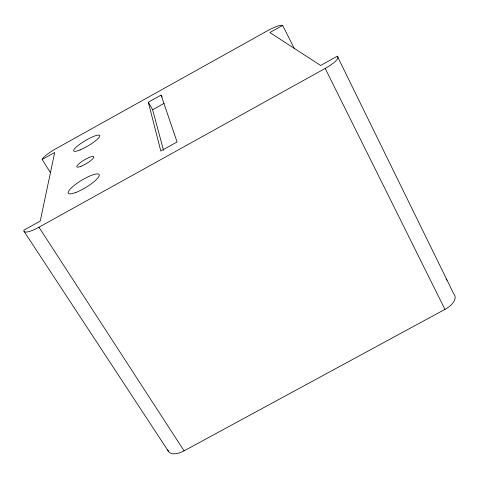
<?xml version="1.0" encoding="UTF-8"?>
<svg xmlns="http://www.w3.org/2000/svg" width="479" height="479" viewBox="0 0 479 479"><rect width="100%" height="100%" fill="white"/><g stroke="black" fill="none" stroke-linecap="round" stroke-linejoin="round"><path stroke-width="0.72" d="M50.511 172.757L42.152 159.489L54.69 152.502L40.242 221.07L23.95 230.112A19.112 4.545 -32.2 0 0 38.949 227.22L325.193 68.425A19.262 4.664 -27.1 0 0 337.324 56.199L453.805 293.938A17.495 9.083 -23.4 0 1 444.955 309.374L184.086 450.841A17.382 8.862 -36.2 0 1 167.8 449.823M294.435 48.768L282.64 25.423L269.863 32.548L320.625 65.461L337.324 56.199M161.088 95.099L177.068 141.964L160.788 150.999L148.316 102.219L161.088 95.099L162.153 96.98M163.537 150.376L152.615 109.715L164.075 103.332M446.039 279.125L447.075 280.197M24.094 231.417L168.512 451.452M38.949 227.22L184.086 450.841M148.316 102.219L152.615 109.715M325.193 68.425L444.955 309.374M282.64 25.423A14.699 2.754 -28 0 0 267.276 30.866L55.432 148.993A14.568 2.706 -31 0 0 42.152 159.489M80.987 166.315A9.867 2.09 -30.9 0 0 93.872 157.016A9.867 2.09 -30.9 0 0 81.149 162.04A9.867 2.09 -30.9 0 0 80.987 166.315M75.886 192.438A18.004 4.149 -31.2 0 0 99.267 175.146A18.004 4.149 -31.2 0 0 76.005 184.044A18.004 4.149 -31.2 0 0 75.886 192.438M80.101 149.909A15.142 2.964 -30.7 0 0 99.818 135.88A15.142 2.964 -30.7 0 0 80.185 143.94A15.142 2.964 -30.7 0 0 80.101 149.909"/></g></svg>
